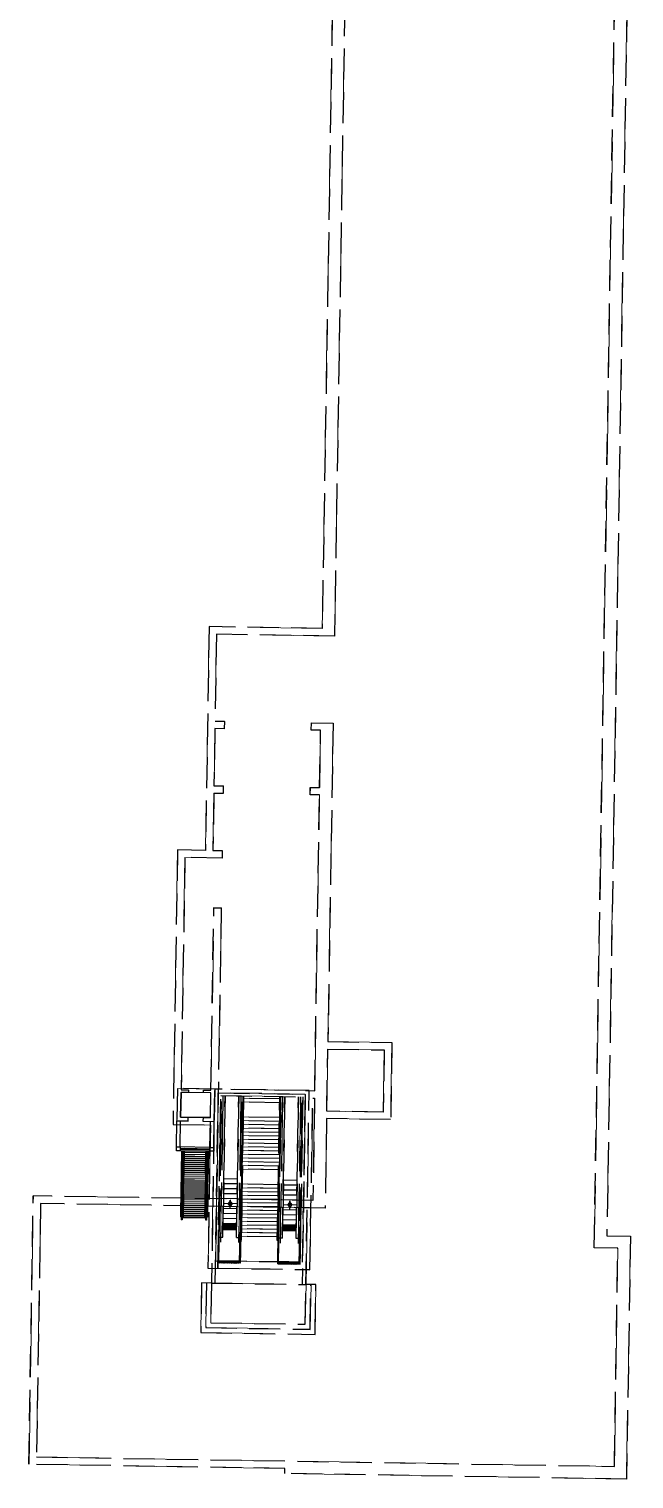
# Model space of a CAD drawing. Extents: x 0 to 531375, y 0 to 4335249.
# Drawn here: x 493343.5 to 493392.1, y 4325263.9 to 4325380.6 of the extents above; entities that cross this region are included whole.
import ezdxf

# ---------------------------------------------------------------- set-up
doc = ezdxf.new("R2010")
doc.units = 0
doc.linetypes.add('DASH', pattern=[0.35, 0.25, -0.1])
doc.layers.get('0').update_dxf_attribs({"lineweight": 15})
doc.layers.add('地铁', color=4, linetype='Continuous', lineweight=15)

# ---------------------------------------------------------------- blocks, each defined once
blk = doc.blocks.new('总图提取 2015 11 6')
at = {"layer": '地铁', "linetype": 'DASH', "lineweight": -3, "ltscale": 10}
h = blk.add_hatch(dxfattribs=at)
h.set_pattern_fill('ANSI31,_O', color=256, scale=100, angle=45)
h.set_pattern_definition([(359.064449, (104267.9899, 293051.19853), (-0.002592025, -0.158728838), [])])
h.paths.add_polyline_path([(102398.75, 292869.32), (102398.83, 292874.62), (102397.07, 292874.65), (102396.99, 292869.35)])
for p, q in [((102430.08, 292866.94), (102432.29, 293002.44)), ((102433.28, 293001.43), (102431.1, 292867.92)), ((102410.18, 292977.43), (102409.18, 292916.16)), ((102409.17, 292976.64), (102408.19, 292916.78)), ((102399.09, 292916.92), (102398.8, 292898.92)), ((102408.19, 292916.78), (102399.09, 292916.92)), ((102399.68, 292916.31), (102399.57, 292909.32)), ((102409.18, 292916.16), (102399.68, 292916.31)), ((102399.56, 292908.72), (102399.48, 292904.11)), ((102400.31, 292908.7), (102399.56, 292908.72)), ((102399.57, 292909.32), (102400.32, 292909.3)), ((102400.32, 292909.3), (102400.31, 292908.7)), ((102407.31, 292908.59), (102407.32, 292909.19)), ((102408.06, 292908.58), (102407.31, 292908.59)), ((102407.32, 292909.19), (102409.07, 292909.16)), ((102407.98, 292903.98), (102408.06, 292908.58)), ((102409.07, 292909.16), (102408.65, 292883.54)), ((102399.48, 292904.11), (102400.23, 292904.1)), ((102400.23, 292904.1), (102400.22, 292903.5)), ((102407.22, 292903.39), (102407.23, 292903.99)), ((102407.23, 292903.99), (102407.98, 292903.98)), ((102399.47, 292903.51), (102399.4, 292898.92)), ((102400.22, 292903.5), (102399.47, 292903.51)), ((102407.97, 292903.38), (102407.22, 292903.39)), ((102407.59, 292879.58), (102407.97, 292903.38)), ((102396.55, 292898.96), (102396.19, 292876.86)), ((102398.8, 292898.92), (102396.55, 292898.96)), ((102397.14, 292898.35), (102396.84, 292879.65)), ((102400.14, 292898.3), (102397.14, 292898.35)), ((102399.4, 292898.92), (102400.15, 292898.9)), ((102400.15, 292898.9), (102400.14, 292898.3)), ((102399.23, 292879.62), (102399.47, 292894.31)), ((102399.47, 292894.31), (102400.07, 292894.3)), ((102400.07, 292894.3), (102399.61, 292865.91)), ((102408.56, 292877.94), (102408.64, 292882.94)), ((102408.64, 292882.94), (102413.19, 292882.86)), ((102408.64, 292882.94), (102413.19, 292882.86)), ((102408.65, 292883.54), (102413.8, 292883.45)), ((102408.65, 292883.54), (102413.8, 292883.45)), ((102413.19, 292882.86), (102413.11, 292877.86)), ((102413.19, 292882.86), (102413.11, 292877.86)), ((102413.8, 292883.45), (102413.7, 292877.26)), ((102413.8, 292883.45), (102413.7, 292877.26)), ((102396.54, 292879.76), (102396.5, 292877.16)), ((102399.54, 292879.71), (102396.54, 292879.76)), ((102396.83, 292879.45), (102396.8, 292877.45)), ((102396.8, 292877.45), (102396.83, 292879.45)), ((102396.83, 292879.45), (102396.8, 292877.45)), ((102399.23, 292879.42), (102396.83, 292879.45)), ((102397.43, 292879.44), (102396.83, 292879.45)), ((102396.84, 292879.65), (102397.43, 292879.64)), ((102397.43, 292879.64), (102397.43, 292879.44)), ((102398.63, 292879.43), (102398.63, 292879.63)), ((102398.63, 292879.63), (102399.23, 292879.62)), ((102399.23, 292879.42), (102398.63, 292879.43)), ((102399.2, 292877.42), (102399.23, 292879.42)), ((102399.2, 292877.42), (102399.23, 292879.42)), ((102399.2, 292877.42), (102399.23, 292879.42)), ((102399.54, 292879.71), (102399.28, 292864.11)), ((102399.49, 292877.11), (102399.54, 292879.71)), ((102407.14, 292879.59), (102399.54, 292879.71)), ((102399.58, 292864.11), (102399.83, 292879.41)), ((102399.83, 292879.41), (102406.83, 292879.29)), ((102406.83, 292879.29), (102399.83, 292879.41)), ((102406.83, 292879.29), (102399.83, 292879.41)), ((102406.84, 292879.59), (102399.84, 292879.71)), ((102406.84, 292879.59), (102399.84, 292879.71)), ((102406.83, 292879.29), (102406.58, 292863.99)), ((102406.61, 292865.79), (102406.84, 292879.59)), ((102406.84, 292879.59), (102407.59, 292879.58)), ((102406.88, 292863.99), (102407.14, 292879.59)), ((102399.8, 292865.3), (102400.03, 292879.2)), ((102399.8, 292865.3), (102400.03, 292879.2)), ((102399.81, 292865.73), (102400.03, 292879.2)), ((102399.81, 292865.9), (102400.03, 292879.2)), ((102399.87, 292865.73), (102400.09, 292879.2)), ((102400.2, 292879.2), (102400.01, 292867.4)), ((102400.03, 292879.2), (102406.63, 292879.09)), ((102400.19, 292867.79), (102400.38, 292879.2)), ((102400.38, 292879.2), (102400.21, 292868.87)), ((102401.29, 292867.77), (102401.48, 292879.18)), ((102401.48, 292879.18), (102401.31, 292868.86)), ((102401.65, 292879.18), (102401.46, 292867.37)), ((102401.54, 292865.7), (102401.76, 292879.17)), ((102401.83, 292879.17), (102401.61, 292865.87)), ((102401.64, 292867.57), (102401.83, 292879.17)), ((102401.65, 292868.02), (102401.83, 292879.17)), ((102401.7, 292867.57), (102401.89, 292879.17)), ((102404.82, 292878.62), (102401.82, 292878.67)), ((102404.83, 292878.92), (102401.83, 292878.97)), ((102404.58, 292867.53), (102404.77, 292879.12)), ((102404.83, 292879.12), (102404.61, 292865.83)), ((102404.64, 292867.53), (102404.83, 292879.12)), ((102404.83, 292879.12), (102404.65, 292867.98)), ((102404.67, 292865.65), (102404.89, 292879.12)), ((102405, 292879.12), (102404.81, 292867.32)), ((102404.99, 292867.71), (102405.18, 292879.12)), ((102405.18, 292879.12), (102405.01, 292868.8)), ((102406.09, 292867.7), (102406.28, 292879.1)), ((102406.28, 292879.1), (102406.11, 292868.78)), ((102406.45, 292879.1), (102406.26, 292867.29)), ((102406.34, 292865.62), (102406.56, 292879.1)), ((102406.63, 292879.09), (102406.41, 292865.8)), ((102406.41, 292865.62), (102406.63, 292879.09)), ((102406.41, 292865.8), (102406.63, 292879.09)), ((102406.63, 292879.09), (102406.41, 292865.8)), ((102407.2, 292865.18), (102407.43, 292878.98)), ((102407.43, 292878.98), (102407.58, 292878.98)), ((102407.58, 292878.98), (102407.44, 292870.76)), ((102396.46, 292875.06), (102396.5, 292877.16)), ((102396.5, 292877.16), (102397.4, 292877.14)), ((102396.76, 292875.06), (102396.8, 292877.15)), ((102396.8, 292877.45), (102397.4, 292877.44)), ((102399.2, 292877.42), (102396.8, 292877.45)), ((102396.8, 292877.45), (102399.2, 292877.42)), ((102397.4, 292877.14), (102397.4, 292877.44)), ((102398.6, 292877.43), (102398.59, 292877.13)), ((102398.59, 292877.13), (102399.49, 292877.11)), ((102398.6, 292877.43), (102399.2, 292877.42)), ((102399.16, 292875.02), (102399.19, 292877.12)), ((102399.46, 292875.01), (102399.49, 292877.11)), ((102404.8, 292877.42), (102401.8, 292877.47)), ((102404.8, 292877.12), (102401.8, 292877.17)), ((102408.55, 292877.34), (102408.43, 292870.14)), ((102413.7, 292877.26), (102408.55, 292877.34)), ((102413.7, 292877.26), (102408.55, 292877.34)), ((102413.11, 292877.86), (102408.56, 292877.94)), ((102413.11, 292877.86), (102408.56, 292877.94)), ((102396.19, 292876.86), (102399.19, 292876.82)), ((102399.19, 292876.82), (102399, 292865.32)), ((102404.78, 292876.22), (102401.78, 292876.27)), ((102404.78, 292875.92), (102401.78, 292875.97)), ((102404.79, 292876.82), (102401.79, 292876.87)), ((102404.79, 292876.52), (102401.79, 292876.57)), ((102396.46, 292875.06, 0), (102396.76, 292875.06, 0)), ((102396.46, 292874.76, 0), (102396.46, 292875.06, 0)), ((102396.76, 292874.76, 0), (102396.46, 292874.76, 0)), ((102399.16, 292875.02), (102396.76, 292875.06)), ((102396.76, 292875.06, 0), (102396.76, 292874.76, 0)), ((102396.76, 292875.06, 0), (102396.76, 292875.06, 0)), ((102396.76, 292874.96, 0), (102399.16, 292874.92, 0)), ((102399.16, 292874.82), (102396.76, 292874.86)), ((102399.16, 292874.72), (102396.76, 292874.76)), ((102396.88, 292874.75, 0), (102396.79, 292869.45)), ((102396.94, 292874.75, 0), (102396.85, 292869.23)), ((102397.02, 292874.75, 0), (102396.93, 292869.23)), ((102397.08, 292874.75, 0), (102396.99, 292869.45)), ((102397.07, 292874.65, 0), (102396.99, 292869.45, 0)), ((102398.83, 292874.62, 0), (102397.07, 292874.65, 0)), ((102397.12, 292874.95), (102399.16, 292874.92)), ((102398.84, 292874.72, 0), (102398.75, 292869.42)), ((102398.75, 292869.42, 0), (102398.83, 292874.62, 0)), ((102398.9, 292874.72, 0), (102398.81, 292869.2)), ((102398.98, 292874.72, 0), (102398.89, 292869.2)), ((102399.04, 292874.72, 0), (102398.95, 292869.42)), ((102399.16, 292875.02, 0), (102399.46, 292875.01, 0)), ((102399.16, 292875.02, 0), (102399.16, 292875.02, 0)), ((102399.16, 292874.72, 0), (102399.16, 292875.02, 0)), ((102399.46, 292874.71, 0), (102399.16, 292874.72, 0)), ((102399.46, 292875.01, 0), (102399.46, 292874.71, 0)), ((102404.76, 292875.02), (102401.76, 292875.07)), ((102404.76, 292874.72), (102401.76, 292874.77)), ((102404.77, 292875.62), (102401.77, 292875.67)), ((102404.77, 292875.32), (102401.77, 292875.37)), ((102404.77, 292875.32), (102401.77, 292875.37)), ((102404.74, 292873.82), (102401.74, 292873.87)), ((102404.74, 292873.52), (102401.74, 292873.57)), ((102404.75, 292874.42), (102401.75, 292874.47)), ((102404.75, 292874.12), (102401.75, 292874.17)), ((102401.37, 292872.48), (102400.27, 292872.5)), ((102401.61, 292865.7), (102401.73, 292873.15)), ((102404.73, 292873.22), (102401.73, 292873.27)), ((102404.61, 292865.65), (102404.73, 292873.1)), ((102405.07, 292872.42), (102406.17, 292872.4)), ((102384.59, 292849.53), (102384.94, 292871.12)), ((102407.44, 292870.76), (102384.94, 292871.12)), ((102401.35, 292871.28), (102400.25, 292871.3)), ((102401.36, 292872.08), (102400.26, 292872.1)), ((102401.36, 292871.68), (102400.26, 292871.7)), ((102404.7, 292871.42), (102401.7, 292871.47)), ((102404.7, 292871.12), (102401.7, 292871.17)), ((102404.71, 292872.02), (102401.71, 292872.07)), ((102404.71, 292871.72), (102401.71, 292871.77)), ((102405.05, 292871.22), (102406.15, 292871.2)), ((102405.06, 292872.02), (102406.16, 292872)), ((102405.06, 292871.62), (102406.16, 292871.6)), ((102385.53, 292870.51), (102385.2, 292850.12)), ((102408.43, 292870.14), (102385.53, 292870.51)), ((102401.33, 292870.08), (102400.23, 292870.1)), ((102401.34, 292870.88), (102400.24, 292870.9)), ((102401.34, 292870.48), (102400.24, 292870.5)), ((102400.6, 292870.49), (102400.98, 292870.49)), ((102400.78, 292870.14), (102400.79, 292870.79)), ((102404.68, 292870.23), (102401.68, 292870.27)), ((102404.68, 292869.93), (102401.68, 292869.97)), ((102404.69, 292870.82), (102401.69, 292870.87)), ((102404.69, 292870.53), (102401.69, 292870.57)), ((102405.03, 292870.02), (102406.13, 292870)), ((102405.04, 292870.82), (102406.14, 292870.8)), ((102405.04, 292870.42), (102406.14, 292870.4)), ((102405.78, 292870.41), (102405.4, 292870.41)), ((102405.58, 292870.06), (102405.59, 292870.72)), ((102396.85, 292869.45), (102396.79, 292869.45)), ((102396.99, 292869.45), (102396.93, 292869.45)), ((102396.99, 292869.45, 0), (102398.75, 292869.42, 0)), ((102398.81, 292869.42), (102398.75, 292869.42)), ((102398.95, 292869.42), (102398.89, 292869.42)), ((102401.31, 292868.88), (102400.21, 292868.9)), ((102400.21, 292868.82), (102401.31, 292868.8)), ((102400.21, 292868.8), (102401.31, 292868.78)), ((102400.21, 292868.77), (102401.31, 292868.75)), ((102401.32, 292869.68), (102400.22, 292869.7)), ((102401.32, 292869.28), (102400.22, 292869.3)), ((102400.24, 292868.86), (102400.23, 292868.82)), ((102400.26, 292868.86), (102400.26, 292868.82)), ((102400.29, 292868.86), (102400.28, 292868.82)), ((102400.31, 292868.86), (102400.31, 292868.82)), ((102400.34, 292868.86), (102400.33, 292868.82)), ((102400.36, 292868.86), (102400.36, 292868.82)), ((102400.39, 292868.86), (102400.38, 292868.82)), ((102400.41, 292868.86), (102400.41, 292868.82)), ((102400.44, 292868.86), (102400.43, 292868.82)), ((102400.46, 292868.86), (102400.46, 292868.82)), ((102400.49, 292868.86), (102400.48, 292868.82)), ((102400.51, 292868.86), (102400.51, 292868.82)), ((102400.54, 292868.86), (102400.53, 292868.82)), ((102400.56, 292868.86), (102400.56, 292868.82)), ((102400.59, 292868.86), (102400.58, 292868.82)), ((102400.61, 292868.86), (102400.61, 292868.82)), ((102400.64, 292868.86), (102400.63, 292868.82)), ((102400.66, 292868.86), (102400.66, 292868.82)), ((102400.69, 292868.86), (102400.68, 292868.81)), ((102400.71, 292868.86), (102400.71, 292868.81)), ((102400.74, 292868.86), (102400.73, 292868.81)), ((102400.76, 292868.86), (102400.76, 292868.81)), ((102400.79, 292868.86), (102400.78, 292868.81)), ((102400.81, 292868.86), (102400.81, 292868.81)), ((102400.84, 292868.85), (102400.83, 292868.81)), ((102400.86, 292868.85), (102400.86, 292868.81)), ((102400.89, 292868.85), (102400.88, 292868.81)), ((102400.91, 292868.85), (102400.91, 292868.81)), ((102400.94, 292868.85), (102400.93, 292868.81)), ((102400.96, 292868.85), (102400.96, 292868.81)), ((102400.99, 292868.85), (102400.98, 292868.81)), ((102401.01, 292868.85), (102401.01, 292868.81)), ((102401.04, 292868.85), (102401.03, 292868.81)), ((102401.06, 292868.85), (102401.06, 292868.81)), ((102401.09, 292868.85), (102401.08, 292868.81)), ((102401.11, 292868.85), (102401.11, 292868.81)), ((102401.14, 292868.85), (102401.13, 292868.81)), ((102401.16, 292868.85), (102401.16, 292868.81)), ((102401.19, 292868.85), (102401.18, 292868.81)), ((102401.21, 292868.85), (102401.21, 292868.81)), ((102401.24, 292868.85), (102401.23, 292868.81)), ((102401.26, 292868.85), (102401.26, 292868.81)), ((102401.29, 292868.85), (102401.28, 292868.8)), ((102404.66, 292869.03), (102401.66, 292869.07)), ((102404.66, 292868.73), (102401.66, 292868.77)), ((102404.67, 292869.63), (102401.67, 292869.67)), ((102404.67, 292869.33), (102401.67, 292869.37)), ((102405.01, 292868.82), (102406.11, 292868.8)), ((102405.02, 292869.62), (102406.12, 292869.6)), ((102405.02, 292869.22), (102406.12, 292869.2)), ((102405.03, 292868.79), (102405.03, 292868.74)), ((102405.06, 292868.79), (102405.06, 292868.74)), ((102405.08, 292868.79), (102405.08, 292868.74)), ((102405.11, 292868.78), (102405.11, 292868.74)), ((102405.13, 292868.78), (102405.13, 292868.74)), ((102405.16, 292868.78), (102405.16, 292868.74)), ((102405.18, 292868.78), (102405.18, 292868.74)), ((102405.21, 292868.78), (102405.21, 292868.74)), ((102405.23, 292868.78), (102405.23, 292868.74)), ((102405.26, 292868.78), (102405.26, 292868.74)), ((102405.28, 292868.78), (102405.28, 292868.74)), ((102405.31, 292868.78), (102405.31, 292868.74)), ((102405.33, 292868.78), (102405.33, 292868.74)), ((102405.36, 292868.78), (102405.36, 292868.74)), ((102405.38, 292868.78), (102405.38, 292868.74)), ((102405.41, 292868.78), (102405.41, 292868.74)), ((102405.43, 292868.78), (102405.43, 292868.74)), ((102405.46, 292868.78), (102405.46, 292868.74)), ((102405.48, 292868.78), (102405.48, 292868.74)), ((102405.51, 292868.78), (102405.51, 292868.74)), ((102405.53, 292868.78), (102405.53, 292868.74)), ((102405.56, 292868.78), (102405.56, 292868.74)), ((102405.58, 292868.78), (102405.58, 292868.73)), ((102405.61, 292868.78), (102405.61, 292868.73)), ((102405.63, 292868.78), (102405.63, 292868.73)), ((102405.66, 292868.78), (102405.66, 292868.73)), ((102405.68, 292868.78), (102405.68, 292868.73)), ((102405.71, 292868.78), (102405.71, 292868.73)), ((102405.73, 292868.77), (102405.73, 292868.73)), ((102405.76, 292868.77), (102405.76, 292868.73)), ((102405.78, 292868.77), (102405.78, 292868.73)), ((102405.81, 292868.77), (102405.81, 292868.73)), ((102405.83, 292868.77), (102405.83, 292868.73)), ((102405.86, 292868.77), (102405.86, 292868.73)), ((102405.88, 292868.77), (102405.88, 292868.73)), ((102405.91, 292868.77), (102405.91, 292868.73)), ((102405.93, 292868.77), (102405.93, 292868.73)), ((102405.96, 292868.77), (102405.96, 292868.73)), ((102405.98, 292868.77), (102405.98, 292868.73)), ((102406.01, 292868.77), (102406.01, 292868.73)), ((102406.03, 292868.77), (102406.03, 292868.73)), ((102406.06, 292868.77), (102406.06, 292868.73)), ((102406.08, 292868.77), (102406.08, 292868.73)), ((102399.91, 292867.8), (102400.19, 292867.79)), ((102400.2, 292868.52), (102401.3, 292868.5)), ((102400.2, 292868.5), (102401.3, 292868.48)), ((102400.2, 292868.47), (102401.3, 292868.45)), ((102400.2, 292868.45), (102401.3, 292868.43)), ((102400.2, 292868.42), (102401.3, 292868.4)), ((102401.3, 292868.39), (102400.2, 292868.41)), ((102400.21, 292868.75), (102401.31, 292868.73)), ((102400.21, 292868.72), (102401.31, 292868.7)), ((102400.21, 292868.7), (102401.31, 292868.68)), ((102400.21, 292868.67), (102401.31, 292868.65)), ((102400.21, 292868.65), (102401.31, 292868.63)), ((102400.21, 292868.62), (102401.31, 292868.6)), ((102400.21, 292868.6), (102401.31, 292868.58)), ((102400.21, 292868.57), (102401.31, 292868.55)), ((102400.21, 292868.55), (102401.3, 292868.53)), ((102401.29, 292867.77), (102401.58, 292867.77)), ((102404.64, 292867.83), (102401.64, 292867.87)), ((102404.65, 292868.43), (102401.65, 292868.47)), ((102404.65, 292868.13), (102401.65, 292868.17)), ((102404.99, 292867.71), (102404.71, 292867.72)), ((102406.1, 292868.48), (102405, 292868.49)), ((102406.1, 292868.45), (102405, 292868.47)), ((102406.1, 292868.43), (102405, 292868.44)), ((102406.1, 292868.4), (102405, 292868.42)), ((102406.1, 292868.38), (102405, 292868.39)), ((102406.1, 292868.35), (102405, 292868.37)), ((102406.1, 292868.33), (102405, 292868.34)), ((102405, 292868.33), (102406.1, 292868.31)), ((102406.11, 292868.73), (102405.01, 292868.74)), ((102406.11, 292868.7), (102405.01, 292868.72)), ((102406.11, 292868.68), (102405.01, 292868.69)), ((102406.11, 292868.65), (102405.01, 292868.67)), ((102406.11, 292868.63), (102405.01, 292868.64)), ((102406.11, 292868.6), (102405.01, 292868.62)), ((102406.11, 292868.58), (102405.01, 292868.59)), ((102406.11, 292868.55), (102405.01, 292868.57)), ((102406.11, 292868.53), (102405.01, 292868.54)), ((102406.11, 292868.5), (102405.01, 292868.52)), ((102406.38, 292867.69), (102406.09, 292867.7)), ((102431.1, 292867.92), (102433, 292867.89)), ((102433, 292867.89), (102432.68, 292848.34)), ((102401.7, 292867.57), (102401.64, 292867.57)), ((102404.64, 292867.53), (102404.58, 292867.53)), ((102431.98, 292866.91), (102430.08, 292866.94)), ((102431.7, 292849.36), (102431.98, 292866.91)), ((102399, 292865.32), (102407.2, 292865.18)), ((102399.61, 292865.91), (102406.61, 292865.79)), ((102399.81, 292865.9), (102401.61, 292865.87)), ((102401.61, 292865.87), (102399.81, 292865.9)), ((102401.61, 292865.7), (102399.81, 292865.73)), ((102399.87, 292865.74), (102400.04, 292865.9)), ((102399.88, 292865.88), (102399.9, 292865.9)), ((102399.88, 292865.81), (102399.97, 292865.9)), ((102399.93, 292865.73), (102400.11, 292865.9)), ((102400, 292865.73), (102400.17, 292865.9)), ((102400.06, 292865.72), (102400.24, 292865.9)), ((102400.13, 292865.72), (102400.31, 292865.9)), ((102400.2, 292865.72), (102400.38, 292865.89)), ((102400.26, 292865.72), (102400.44, 292865.89)), ((102400.33, 292865.72), (102400.51, 292865.89)), ((102400.4, 292865.72), (102400.58, 292865.89)), ((102400.47, 292865.72), (102400.64, 292865.89)), ((102400.53, 292865.72), (102400.71, 292865.89)), ((102400.6, 292865.72), (102400.78, 292865.89)), ((102400.67, 292865.71), (102400.85, 292865.89)), ((102400.74, 292865.71), (102400.91, 292865.89)), ((102400.8, 292865.71), (102400.98, 292865.88)), ((102400.87, 292865.71), (102401.05, 292865.88)), ((102400.94, 292865.71), (102401.12, 292865.88)), ((102401.01, 292865.71), (102401.18, 292865.88)), ((102401.07, 292865.71), (102401.25, 292865.88)), ((102401.14, 292865.71), (102401.32, 292865.88)), ((102401.21, 292865.71), (102401.39, 292865.88)), ((102401.27, 292865.71), (102401.45, 292865.88)), ((102401.34, 292865.7), (102401.52, 292865.88)), ((102401.41, 292865.7), (102401.55, 292865.84)), ((102401.48, 292865.7), (102401.54, 292865.77)), ((102406.41, 292865.8), (102404.61, 292865.83)), ((102404.61, 292865.83), (102406.41, 292865.8)), ((102404.61, 292865.65), (102406.41, 292865.62)), ((102404.67, 292865.75), (102404.75, 292865.82)), ((102404.67, 292865.68), (102404.82, 292865.82)), ((102404.68, 292865.82), (102404.69, 292865.82)), ((102404.71, 292865.65), (102404.89, 292865.82)), ((102404.78, 292865.65), (102404.95, 292865.82)), ((102404.84, 292865.65), (102405.02, 292865.82)), ((102404.91, 292865.65), (102405.09, 292865.82)), ((102404.98, 292865.64), (102405.16, 292865.82)), ((102405.05, 292865.64), (102405.22, 292865.82)), ((102405.11, 292865.64), (102405.29, 292865.81)), ((102405.18, 292865.64), (102405.36, 292865.81)), ((102405.25, 292865.64), (102405.43, 292865.81)), ((102405.32, 292865.64), (102405.49, 292865.81)), ((102405.38, 292865.64), (102405.56, 292865.81)), ((102405.45, 292865.64), (102405.63, 292865.81)), ((102405.52, 292865.64), (102405.7, 292865.81)), ((102405.58, 292865.63), (102405.76, 292865.81)), ((102405.65, 292865.63), (102405.83, 292865.81)), ((102405.72, 292865.63), (102405.9, 292865.8)), ((102405.79, 292865.63), (102405.96, 292865.8)), ((102405.85, 292865.63), (102406.03, 292865.8)), ((102405.92, 292865.63), (102406.1, 292865.8)), ((102405.99, 292865.63), (102406.17, 292865.8)), ((102406.06, 292865.63), (102406.23, 292865.8)), ((102406.12, 292865.63), (102406.3, 292865.8)), ((102406.19, 292865.62), (102406.35, 292865.77)), ((102406.26, 292865.62), (102406.34, 292865.71)), ((102406.33, 292865.62), (102406.34, 292865.64)), ((102398.48, 292864.13), (102398.42, 292860.13)), ((102398.48, 292864.13), (102398.42, 292860.13)), ((102399.28, 292864.11), (102398.48, 292864.13)), ((102399.28, 292864.11), (102398.48, 292864.13)), ((102398.88, 292864.12), (102398.82, 292860.52)), ((102398.88, 292864.12), (102398.82, 292860.52)), ((102399.28, 292864.11), (102399.23, 292860.91)), ((102399.28, 292864.11), (102399.23, 292860.91)), ((102399.28, 292864.11), (102406.58, 292863.99)), ((102406.58, 292863.99), (102406.88, 292863.99)), ((102406.83, 292860.79), (102406.88, 292863.99)), ((102406.83, 292860.79), (102406.88, 292863.99)), ((102406.88, 292863.99), (102406.88, 292863.99)), ((102406.88, 292863.99), (102406.88, 292863.99)), ((102407.68, 292863.98), (102406.88, 292863.99)), ((102407.68, 292863.98), (102406.88, 292863.99)), ((102407.22, 292860.38), (102407.28, 292863.98)), ((102407.22, 292860.38), (102407.28, 292863.98)), ((102407.62, 292859.98), (102407.68, 292863.98)), ((102407.62, 292859.98), (102407.68, 292863.98)), ((102399.23, 292860.91), (102406.83, 292860.79)), ((102399.23, 292860.91), (102406.83, 292860.79)), ((102398.42, 292860.13), (102407.62, 292859.98)), ((102398.42, 292860.13), (102407.62, 292859.98)), ((102398.82, 292860.52), (102407.22, 292860.38)), ((102398.82, 292860.52), (102407.22, 292860.38)), ((102385.2, 292850.12), (102431.7, 292849.36)), ((102405.19, 292849.19), (102384.59, 292849.53)), ((102405.18, 292848.79), (102405.19, 292849.19)), ((102432.68, 292848.34), (102405.18, 292848.79))]:
    blk.add_line(p, q, dxfattribs=at)
at = {"layer": '地铁', "linetype": 'DASH', "lineweight": -3, "ltscale": 10, "extrusion": (0, 0, -1)}
for centre, major_axis, start_param, end_param in [((102400.79, 292870.49), (0.107, 0.1), 1.554468, 7.837653), ((102405.59, 292870.41), (0.107, 0.1), 1.554468, 7.837653), ((102396.89, 292869.23), (-0.0283, 0.0283), 2.372523, 5.514116), ((102398.85, 292869.2), (-0.0283, 0.0283), 2.372523, 5.514116)]:
    blk.add_ellipse(centre, major_axis=major_axis, ratio=1, start_param=start_param, end_param=end_param, dxfattribs=at)
blk = doc.blocks.new('A$C1FB5052D')
blk.add_blockref('总图提取 2015 11 6', (-107044.53, -294821.73))
blk = doc.blocks.new('天津2000地铁')
at = {"layer": '地铁', "linetype": 'DASH', "ltscale": 20}
h = blk.add_hatch(dxfattribs=at)
h.set_pattern_fill('ANSI31,_O', color=256, scale=100, angle=45)
h.set_pattern_definition([(359.064449, (-2776.53553, -1770.52853), (-0.002592025, -0.158728838), [])])
h.paths.add_polyline_path([(-4645.78, -1952.41), (-4645.69, -1947.11), (-4647.45, -1947.08), (-4647.54, -1952.38)])
for p, q in [((-4614.44, -1954.79), (-4612.23, -1819.28)), ((-4611.25, -1820.3), (-4613.43, -1953.81)), ((-4634.34, -1844.3), (-4635.34, -1905.57)), ((-4635.36, -1845.08), (-4636.33, -1904.95)), ((-4645.43, -1904.8), (-4645.73, -1922.8)), ((-4636.33, -1904.95), (-4645.43, -1904.8)), ((-4644.84, -1905.41), (-4644.96, -1912.41)), ((-4635.34, -1905.57), (-4644.84, -1905.41)), ((-4644.97, -1913.01), (-4645.04, -1917.61)), ((-4644.22, -1913.02), (-4644.97, -1913.01)), ((-4644.96, -1912.41), (-4644.21, -1912.42)), ((-4644.21, -1912.42), (-4644.22, -1913.02)), ((-4637.22, -1913.14), (-4637.21, -1912.54)), ((-4636.47, -1913.15), (-4637.22, -1913.14)), ((-4637.21, -1912.54), (-4635.46, -1912.57)), ((-4636.54, -1917.75), (-4636.47, -1913.15)), ((-4635.46, -1912.57), (-4635.88, -1938.19)), ((-4645.04, -1917.61), (-4644.29, -1917.62)), ((-4644.29, -1917.62), (-4644.3, -1918.22)), ((-4637.3, -1918.34), (-4637.29, -1917.74)), ((-4637.29, -1917.74), (-4636.54, -1917.75)), ((-4645.05, -1918.21), (-4645.13, -1922.81)), ((-4644.3, -1918.22), (-4645.05, -1918.21)), ((-4636.55, -1918.35), (-4637.3, -1918.34)), ((-4636.94, -1942.15), (-4636.55, -1918.35)), ((-4647.98, -1922.77), (-4648.34, -1944.86)), ((-4645.73, -1922.8), (-4647.98, -1922.77)), ((-4647.39, -1923.38), (-4647.69, -1942.07)), ((-4644.39, -1923.42), (-4647.39, -1923.38)), ((-4645.13, -1922.81), (-4644.38, -1922.82)), ((-4644.38, -1922.82), (-4644.39, -1923.42)), ((-4645.29, -1942.11), (-4645.05, -1927.41)), ((-4645.05, -1927.41), (-4644.45, -1927.42)), ((-4644.45, -1927.42), (-4644.91, -1955.82)), ((-4635.97, -1943.79), (-4635.89, -1938.79)), ((-4635.89, -1938.79), (-4631.34, -1938.86)), ((-4635.89, -1938.79), (-4631.34, -1938.86)), ((-4635.88, -1938.19), (-4630.73, -1938.27)), ((-4635.88, -1938.19), (-4630.73, -1938.27)), ((-4631.34, -1938.86), (-4631.42, -1943.86)), ((-4631.34, -1938.86), (-4631.42, -1943.86)), ((-4630.73, -1938.27), (-4630.83, -1944.47)), ((-4630.73, -1938.27), (-4630.83, -1944.47)), ((-4647.99, -1941.97), (-4648.03, -1944.57)), ((-4644.99, -1942.02), (-4647.99, -1941.97)), ((-4647.69, -1942.27), (-4647.73, -1944.27)), ((-4647.73, -1944.27), (-4647.69, -1942.27)), ((-4647.69, -1942.27), (-4647.73, -1944.27)), ((-4647.69, -1942.07), (-4647.09, -1942.08)), ((-4645.29, -1942.31), (-4647.69, -1942.27)), ((-4647.09, -1942.28), (-4647.69, -1942.27)), ((-4647.09, -1942.08), (-4647.09, -1942.28)), ((-4645.89, -1942.3), (-4645.89, -1942.1)), ((-4645.89, -1942.1), (-4645.29, -1942.11)), ((-4645.29, -1942.31), (-4645.89, -1942.3)), ((-4645.33, -1944.31), (-4645.29, -1942.31)), ((-4645.33, -1944.31), (-4645.29, -1942.31)), ((-4645.33, -1944.31), (-4645.29, -1942.31)), ((-4644.99, -1942.02), (-4645.24, -1957.61)), ((-4645.03, -1944.62), (-4644.99, -1942.02)), ((-4637.39, -1942.14), (-4644.99, -1942.02)), ((-4644.94, -1957.62), (-4644.69, -1942.32)), ((-4637.69, -1942.14), (-4644.69, -1942.02)), ((-4637.69, -1942.14), (-4644.69, -1942.02)), ((-4644.69, -1942.32), (-4637.69, -1942.44)), ((-4637.69, -1942.44), (-4644.69, -1942.32)), ((-4637.69, -1942.44), (-4644.69, -1942.32)), ((-4637.92, -1955.93), (-4637.69, -1942.14)), ((-4637.69, -1942.14), (-4636.94, -1942.15)), ((-4637.64, -1957.74), (-4637.39, -1942.14)), ((-4644.72, -1956), (-4644.5, -1942.52)), ((-4644.72, -1956.42), (-4644.5, -1942.52)), ((-4644.72, -1956.42), (-4644.5, -1942.52)), ((-4644.71, -1955.82), (-4644.5, -1942.52)), ((-4644.65, -1956), (-4644.43, -1942.53)), ((-4644.32, -1942.53), (-4644.51, -1954.33)), ((-4644.5, -1942.52), (-4637.9, -1942.63)), ((-4644.33, -1953.93), (-4644.15, -1942.53)), ((-4644.15, -1942.53), (-4644.32, -1952.85)), ((-4643.23, -1953.95), (-4643.05, -1942.55)), ((-4643.05, -1942.55), (-4643.22, -1952.87)), ((-4642.87, -1942.55), (-4643.06, -1954.35)), ((-4642.98, -1956.03), (-4642.76, -1942.55)), ((-4642.7, -1942.55), (-4642.91, -1955.85)), ((-4642.89, -1954.15), (-4642.7, -1942.55)), ((-4642.88, -1953.7), (-4642.7, -1942.55)), ((-4642.83, -1954.15), (-4642.64, -1942.56)), ((-4639.7, -1942.8), (-4642.7, -1942.75)), ((-4639.71, -1943.1), (-4642.7, -1943.05)), ((-4639.95, -1954.2), (-4639.76, -1942.6)), ((-4639.7, -1942.6), (-4639.91, -1955.9)), ((-4639.89, -1954.2), (-4639.7, -1942.6)), ((-4639.7, -1942.6), (-4639.88, -1953.75)), ((-4639.85, -1956.08), (-4639.63, -1942.6)), ((-4639.52, -1942.61), (-4639.71, -1954.41)), ((-4639.53, -1954.01), (-4639.35, -1942.61)), ((-4639.35, -1942.61), (-4639.52, -1952.93)), ((-4638.43, -1954.03), (-4638.25, -1942.63)), ((-4638.25, -1942.63), (-4638.42, -1952.95)), ((-4638.07, -1942.63), (-4638.27, -1954.43)), ((-4638.18, -1956.1), (-4637.96, -1942.63)), ((-4638.12, -1956.11), (-4637.9, -1942.63)), ((-4637.9, -1942.63), (-4638.11, -1955.93)), ((-4638.11, -1955.93), (-4637.9, -1942.63)), ((-4637.9, -1942.63), (-4638.11, -1955.93)), ((-4637.69, -1942.44), (-4637.94, -1957.73)), ((-4637.33, -1956.54), (-4637.1, -1942.75)), ((-4637.1, -1942.75), (-4636.95, -1942.75)), ((-4636.95, -1942.75), (-4637.08, -1950.97)), ((-4648.06, -1946.67), (-4648.03, -1944.57)), ((-4648.03, -1944.57), (-4647.13, -1944.58)), ((-4647.76, -1946.67), (-4647.73, -1944.57)), ((-4647.73, -1944.27), (-4647.13, -1944.28)), ((-4645.33, -1944.31), (-4647.73, -1944.27)), ((-4647.73, -1944.27), (-4645.33, -1944.31)), ((-4647.13, -1944.58), (-4647.13, -1944.28)), ((-4645.93, -1944.3), (-4645.33, -1944.31)), ((-4645.93, -1944.3), (-4645.93, -1944.6)), ((-4645.93, -1944.6), (-4645.03, -1944.62)), ((-4645.36, -1946.71), (-4645.33, -1944.61)), ((-4645.06, -1946.72), (-4645.03, -1944.62)), ((-4639.73, -1944.6), (-4642.73, -1944.55)), ((-4639.72, -1944.3), (-4642.72, -1944.25)), ((-4635.98, -1944.39), (-4636.09, -1951.59)), ((-4630.83, -1944.47), (-4635.98, -1944.39)), ((-4630.83, -1944.47), (-4635.98, -1944.39)), ((-4631.42, -1943.86), (-4635.97, -1943.79)), ((-4631.42, -1943.86), (-4635.97, -1943.79)), ((-4648.34, -1944.86), (-4645.34, -1944.91)), ((-4645.34, -1944.91), (-4645.52, -1956.41)), ((-4639.75, -1945.8), (-4642.75, -1945.75)), ((-4639.74, -1945.2), (-4642.74, -1945.15)), ((-4639.74, -1945.5), (-4642.74, -1945.45)), ((-4639.73, -1944.9), (-4642.73, -1944.85)), ((-4648.07, -1946.97, 0), (-4648.06, -1946.67, 0)), ((-4647.77, -1946.97, 0), (-4648.07, -1946.97, 0)), ((-4648.06, -1946.67, 0), (-4647.76, -1946.67, 0)), ((-4647.76, -1946.67, 0), (-4647.77, -1946.97, 0)), ((-4647.77, -1946.77, 0), (-4645.37, -1946.81, 0)), ((-4645.37, -1946.91), (-4647.77, -1946.87)), ((-4645.37, -1947.01), (-4647.77, -1946.97)), ((-4645.36, -1946.71), (-4647.76, -1946.67)), ((-4647.76, -1946.67, 0), (-4647.76, -1946.67, 0)), ((-4647.65, -1946.97, 0), (-4647.74, -1952.27)), ((-4647.59, -1946.97, 0), (-4647.68, -1952.49)), ((-4647.51, -1946.98, 0), (-4647.6, -1952.49)), ((-4647.45, -1946.98, 0), (-4647.54, -1952.28)), ((-4647.41, -1946.78), (-4645.37, -1946.81)), ((-4645.69, -1947.01, 0), (-4645.78, -1952.31)), ((-4645.63, -1947.01, 0), (-4645.72, -1952.52)), ((-4645.55, -1947.01, 0), (-4645.64, -1952.53)), ((-4645.49, -1947.01, 0), (-4645.58, -1952.31)), ((-4645.37, -1947.01, 0), (-4645.36, -1946.71, 0)), ((-4645.07, -1947.02, 0), (-4645.37, -1947.01, 0)), ((-4645.36, -1946.71, 0), (-4645.06, -1946.72, 0)), ((-4645.36, -1946.71, 0), (-4645.36, -1946.71, 0)), ((-4645.06, -1946.72, 0), (-4645.07, -1947.02, 0)), ((-4639.77, -1947), (-4642.77, -1946.95)), ((-4639.76, -1946.4), (-4642.76, -1946.35)), ((-4639.76, -1946.4), (-4642.76, -1946.35)), ((-4639.76, -1946.7), (-4642.76, -1946.65)), ((-4639.75, -1946.1), (-4642.75, -1946.05)), ((-4647.45, -1947.08, 0), (-4647.54, -1952.28, 0)), ((-4645.69, -1947.11, 0), (-4647.45, -1947.08, 0)), ((-4645.78, -1952.31, 0), (-4645.69, -1947.11, 0)), ((-4639.79, -1948.2), (-4642.79, -1948.15)), ((-4639.78, -1947.6), (-4642.78, -1947.55)), ((-4639.78, -1947.9), (-4642.78, -1947.85)), ((-4639.77, -1947.3), (-4642.77, -1947.25)), ((-4643.16, -1949.25), (-4644.26, -1949.23)), ((-4642.92, -1956.03), (-4642.79, -1948.57)), ((-4639.79, -1948.5), (-4642.79, -1948.45)), ((-4639.92, -1956.08), (-4639.8, -1948.62)), ((-4639.46, -1949.31), (-4638.36, -1949.33)), ((-4643.18, -1950.45), (-4644.28, -1950.43)), ((-4643.17, -1950.05), (-4644.27, -1950.03)), ((-4643.16, -1949.65), (-4644.26, -1949.63)), ((-4639.83, -1950.6), (-4642.83, -1950.55)), ((-4639.82, -1950), (-4642.82, -1949.95)), ((-4639.82, -1950.3), (-4642.82, -1950.25)), ((-4639.81, -1949.7), (-4642.81, -1949.65)), ((-4639.48, -1950.51), (-4638.38, -1950.53)), ((-4639.47, -1950.11), (-4638.37, -1950.13)), ((-4639.46, -1949.71), (-4638.36, -1949.73)), ((-4659.93, -1972.2), (-4659.58, -1950.6)), ((-4637.08, -1950.97), (-4659.58, -1950.6)), ((-4658.99, -1951.21), (-4659.32, -1971.61)), ((-4636.09, -1951.59), (-4658.99, -1951.21)), ((-4643.2, -1951.65), (-4644.3, -1951.63)), ((-4643.19, -1951.25), (-4644.29, -1951.23)), ((-4643.18, -1950.85), (-4644.28, -1950.83)), ((-4643.93, -1951.24), (-4643.55, -1951.24)), ((-4643.74, -1951.58), (-4643.73, -1950.93)), ((-4639.84, -1951.2), (-4642.84, -1951.15)), ((-4639.84, -1951.5), (-4642.84, -1951.45)), ((-4639.83, -1950.9), (-4642.83, -1950.85)), ((-4639.5, -1951.71), (-4638.4, -1951.73)), ((-4639.49, -1951.31), (-4638.39, -1951.33)), ((-4639.48, -1950.91), (-4638.38, -1950.93)), ((-4638.75, -1951.32), (-4639.13, -1951.31)), ((-4638.94, -1951.66), (-4638.93, -1951.01)), ((-4647.68, -1952.27), (-4647.74, -1952.27)), ((-4647.54, -1952.28), (-4647.6, -1952.28)), ((-4647.54, -1952.28, 0), (-4645.78, -1952.31, 0)), ((-4645.72, -1952.31), (-4645.78, -1952.31)), ((-4645.58, -1952.31), (-4645.64, -1952.31)), ((-4643.21, -1952.45), (-4644.31, -1952.43)), ((-4643.21, -1952.85), (-4644.31, -1952.83)), ((-4643.2, -1952.05), (-4644.3, -1952.03)), ((-4644.29, -1952.86), (-4644.29, -1952.9)), ((-4644.27, -1952.86), (-4644.27, -1952.91)), ((-4644.24, -1952.86), (-4644.24, -1952.91)), ((-4644.22, -1952.86), (-4644.22, -1952.91)), ((-4644.19, -1952.86), (-4644.19, -1952.91)), ((-4644.17, -1952.86), (-4644.17, -1952.91)), ((-4644.14, -1952.87), (-4644.14, -1952.91)), ((-4644.12, -1952.87), (-4644.12, -1952.91)), ((-4644.09, -1952.87), (-4644.09, -1952.91)), ((-4644.07, -1952.87), (-4644.07, -1952.91)), ((-4644.04, -1952.87), (-4644.04, -1952.91)), ((-4644.02, -1952.87), (-4644.02, -1952.91)), ((-4643.99, -1952.87), (-4643.99, -1952.91)), ((-4643.97, -1952.87), (-4643.97, -1952.91)), ((-4643.94, -1952.87), (-4643.94, -1952.91)), ((-4643.92, -1952.87), (-4643.92, -1952.91)), ((-4643.89, -1952.87), (-4643.89, -1952.91)), ((-4643.87, -1952.87), (-4643.87, -1952.91)), ((-4643.84, -1952.87), (-4643.84, -1952.91)), ((-4643.82, -1952.87), (-4643.82, -1952.91)), ((-4643.79, -1952.87), (-4643.79, -1952.91)), ((-4643.77, -1952.87), (-4643.77, -1952.91)), ((-4643.74, -1952.87), (-4643.74, -1952.91)), ((-4643.72, -1952.87), (-4643.72, -1952.91)), ((-4643.69, -1952.87), (-4643.69, -1952.91)), ((-4643.67, -1952.87), (-4643.67, -1952.92)), ((-4643.64, -1952.87), (-4643.64, -1952.92)), ((-4643.62, -1952.87), (-4643.62, -1952.92)), ((-4643.59, -1952.87), (-4643.59, -1952.92)), ((-4643.57, -1952.87), (-4643.57, -1952.92)), ((-4643.54, -1952.87), (-4643.54, -1952.92)), ((-4643.52, -1952.88), (-4643.52, -1952.92)), ((-4643.49, -1952.88), (-4643.49, -1952.92)), ((-4643.47, -1952.88), (-4643.47, -1952.92)), ((-4643.44, -1952.88), (-4643.44, -1952.92)), ((-4643.42, -1952.88), (-4643.42, -1952.92)), ((-4643.39, -1952.88), (-4643.39, -1952.92)), ((-4643.37, -1952.88), (-4643.37, -1952.92)), ((-4643.34, -1952.88), (-4643.34, -1952.92)), ((-4643.32, -1952.88), (-4643.32, -1952.92)), ((-4643.29, -1952.88), (-4643.29, -1952.92)), ((-4643.27, -1952.88), (-4643.27, -1952.92)), ((-4643.24, -1952.88), (-4643.24, -1952.92)), ((-4639.86, -1952.4), (-4642.86, -1952.35)), ((-4639.86, -1952.7), (-4642.86, -1952.65)), ((-4639.85, -1951.8), (-4642.85, -1951.75)), ((-4639.85, -1952.1), (-4642.85, -1952.05)), ((-4639.51, -1952.51), (-4638.41, -1952.53)), ((-4639.5, -1952.11), (-4638.4, -1952.13)), ((-4644.62, -1953.93), (-4644.33, -1953.93)), ((-4644.32, -1952.9), (-4643.22, -1952.92)), ((-4644.32, -1952.93), (-4643.22, -1952.95)), ((-4644.32, -1952.95), (-4643.22, -1952.97)), ((-4644.32, -1952.98), (-4643.22, -1953)), ((-4644.32, -1953), (-4643.22, -1953.02)), ((-4644.32, -1953.03), (-4643.22, -1953.05)), ((-4644.32, -1953.05), (-4643.22, -1953.07)), ((-4644.32, -1953.08), (-4643.22, -1953.1)), ((-4644.32, -1953.1), (-4643.22, -1953.12)), ((-4644.32, -1953.13), (-4643.22, -1953.15)), ((-4644.32, -1953.15), (-4643.22, -1953.17)), ((-4644.32, -1953.18), (-4643.22, -1953.2)), ((-4644.32, -1953.2), (-4643.22, -1953.22)), ((-4644.32, -1953.23), (-4643.22, -1953.25)), ((-4644.32, -1953.25), (-4643.22, -1953.27)), ((-4644.32, -1953.28), (-4643.22, -1953.3)), ((-4644.32, -1953.3), (-4643.22, -1953.32)), ((-4643.22, -1953.34), (-4644.32, -1953.32)), ((-4643.23, -1953.95), (-4642.95, -1953.96)), ((-4639.88, -1953.6), (-4642.88, -1953.55)), ((-4639.88, -1953.9), (-4642.88, -1953.85)), ((-4639.87, -1953), (-4642.87, -1952.95)), ((-4639.87, -1953.3), (-4642.87, -1953.25)), ((-4639.53, -1954.01), (-4639.82, -1954.01)), ((-4639.52, -1952.91), (-4638.42, -1952.93)), ((-4638.42, -1953), (-4639.52, -1952.98)), ((-4638.42, -1953.03), (-4639.52, -1953.01)), ((-4638.42, -1953.05), (-4639.52, -1953.03)), ((-4638.42, -1953.08), (-4639.52, -1953.06)), ((-4638.42, -1953.1), (-4639.52, -1953.08)), ((-4638.42, -1953.13), (-4639.52, -1953.11)), ((-4638.42, -1953.15), (-4639.52, -1953.13)), ((-4638.42, -1953.18), (-4639.52, -1953.16)), ((-4638.42, -1953.2), (-4639.52, -1953.18)), ((-4638.42, -1953.23), (-4639.52, -1953.21)), ((-4638.42, -1953.25), (-4639.52, -1953.23)), ((-4638.42, -1953.28), (-4639.52, -1953.26)), ((-4638.42, -1953.3), (-4639.52, -1953.28)), ((-4638.42, -1953.33), (-4639.52, -1953.31)), ((-4638.42, -1953.35), (-4639.52, -1953.33)), ((-4638.42, -1953.38), (-4639.52, -1953.36)), ((-4638.42, -1953.4), (-4639.52, -1953.38)), ((-4639.52, -1953.4), (-4638.42, -1953.42)), ((-4639.49, -1952.94), (-4639.49, -1952.98)), ((-4639.47, -1952.94), (-4639.47, -1952.98)), ((-4639.44, -1952.94), (-4639.44, -1952.98)), ((-4639.42, -1952.94), (-4639.42, -1952.98)), ((-4639.39, -1952.94), (-4639.39, -1952.98)), ((-4639.37, -1952.94), (-4639.37, -1952.99)), ((-4639.34, -1952.94), (-4639.34, -1952.99)), ((-4639.32, -1952.94), (-4639.32, -1952.99)), ((-4639.29, -1952.94), (-4639.29, -1952.99)), ((-4639.27, -1952.94), (-4639.27, -1952.99)), ((-4639.24, -1952.95), (-4639.24, -1952.99)), ((-4639.22, -1952.95), (-4639.22, -1952.99)), ((-4639.19, -1952.95), (-4639.19, -1952.99)), ((-4639.17, -1952.95), (-4639.17, -1952.99)), ((-4639.14, -1952.95), (-4639.14, -1952.99)), ((-4639.12, -1952.95), (-4639.12, -1952.99)), ((-4639.09, -1952.95), (-4639.09, -1952.99)), ((-4639.07, -1952.95), (-4639.07, -1952.99)), ((-4639.04, -1952.95), (-4639.04, -1952.99)), ((-4639.02, -1952.95), (-4639.02, -1952.99)), ((-4638.99, -1952.95), (-4638.99, -1952.99)), ((-4638.97, -1952.95), (-4638.97, -1952.99)), ((-4638.94, -1952.95), (-4638.94, -1952.99)), ((-4638.92, -1952.95), (-4638.92, -1952.99)), ((-4638.89, -1952.95), (-4638.89, -1952.99)), ((-4638.87, -1952.95), (-4638.87, -1952.99)), ((-4638.84, -1952.95), (-4638.84, -1952.99)), ((-4638.82, -1952.95), (-4638.82, -1952.99)), ((-4638.79, -1952.95), (-4638.79, -1952.99)), ((-4638.77, -1952.95), (-4638.77, -1953)), ((-4638.74, -1952.95), (-4638.74, -1953)), ((-4638.72, -1952.95), (-4638.72, -1953)), ((-4638.69, -1952.95), (-4638.69, -1953)), ((-4638.67, -1952.95), (-4638.67, -1953)), ((-4638.64, -1952.95), (-4638.64, -1953)), ((-4638.62, -1952.96), (-4638.62, -1953)), ((-4638.59, -1952.96), (-4638.59, -1953)), ((-4638.57, -1952.96), (-4638.57, -1953)), ((-4638.54, -1952.96), (-4638.54, -1953)), ((-4638.52, -1952.96), (-4638.52, -1953)), ((-4638.49, -1952.96), (-4638.49, -1953)), ((-4638.47, -1952.96), (-4638.47, -1953)), ((-4638.44, -1952.96), (-4638.44, -1953)), ((-4638.15, -1954.04), (-4638.43, -1954.03)), ((-4613.43, -1953.81), (-4611.53, -1953.84)), ((-4611.53, -1953.84), (-4611.85, -1973.39)), ((-4642.83, -1954.15), (-4642.89, -1954.15)), ((-4639.89, -1954.2), (-4639.95, -1954.2)), ((-4612.54, -1954.82), (-4614.44, -1954.79)), ((-4612.83, -1972.37), (-4612.54, -1954.82)), ((-4644.91, -1955.82), (-4637.92, -1955.93)), ((-4642.92, -1956.03), (-4644.72, -1956)), ((-4644.71, -1955.82), (-4642.91, -1955.85)), ((-4642.91, -1955.85), (-4644.71, -1955.82)), ((-4644.65, -1955.85), (-4644.62, -1955.82)), ((-4644.65, -1955.92), (-4644.55, -1955.83)), ((-4644.65, -1955.99), (-4644.49, -1955.83)), ((-4644.6, -1956), (-4644.42, -1955.83)), ((-4644.53, -1956), (-4644.35, -1955.83)), ((-4644.46, -1956), (-4644.29, -1955.83)), ((-4644.4, -1956), (-4644.22, -1955.83)), ((-4644.33, -1956), (-4644.15, -1955.83)), ((-4644.26, -1956.01), (-4644.08, -1955.83)), ((-4644.19, -1956.01), (-4644.02, -1955.83)), ((-4644.13, -1956.01), (-4643.95, -1955.84)), ((-4644.06, -1956.01), (-4643.88, -1955.84)), ((-4643.99, -1956.01), (-4643.81, -1955.84)), ((-4643.92, -1956.01), (-4643.75, -1955.84)), ((-4643.86, -1956.01), (-4643.68, -1955.84)), ((-4643.79, -1956.01), (-4643.61, -1955.84)), ((-4643.72, -1956.01), (-4643.54, -1955.84)), ((-4643.65, -1956.02), (-4643.48, -1955.84)), ((-4643.59, -1956.02), (-4643.41, -1955.84)), ((-4643.52, -1956.02), (-4643.34, -1955.85)), ((-4643.45, -1956.02), (-4643.27, -1955.85)), ((-4643.39, -1956.02), (-4643.21, -1955.85)), ((-4643.32, -1956.02), (-4643.14, -1955.85)), ((-4643.25, -1956.02), (-4643.07, -1955.85)), ((-4643.18, -1956.02), (-4643.01, -1955.85)), ((-4643.12, -1956.02), (-4642.98, -1955.89)), ((-4643.05, -1956.03), (-4642.98, -1955.96)), ((-4639.92, -1956.08), (-4638.12, -1956.11)), ((-4638.11, -1955.93), (-4639.91, -1955.9)), ((-4639.91, -1955.9), (-4638.11, -1955.93)), ((-4639.85, -1955.91), (-4639.84, -1955.9)), ((-4639.85, -1955.98), (-4639.77, -1955.9)), ((-4639.85, -1956.05), (-4639.71, -1955.9)), ((-4639.82, -1956.08), (-4639.64, -1955.91)), ((-4639.75, -1956.08), (-4639.57, -1955.91)), ((-4639.68, -1956.08), (-4639.5, -1955.91)), ((-4639.61, -1956.08), (-4639.44, -1955.91)), ((-4639.55, -1956.08), (-4639.37, -1955.91)), ((-4639.48, -1956.08), (-4639.3, -1955.91)), ((-4639.41, -1956.08), (-4639.23, -1955.91)), ((-4639.34, -1956.09), (-4639.17, -1955.91)), ((-4639.28, -1956.09), (-4639.1, -1955.91)), ((-4639.21, -1956.09), (-4639.03, -1955.92)), ((-4639.14, -1956.09), (-4638.96, -1955.92)), ((-4639.08, -1956.09), (-4638.9, -1955.92)), ((-4639.01, -1956.09), (-4638.83, -1955.92)), ((-4638.94, -1956.09), (-4638.76, -1955.92)), ((-4638.87, -1956.09), (-4638.7, -1955.92)), ((-4638.81, -1956.09), (-4638.63, -1955.92)), ((-4638.74, -1956.1), (-4638.56, -1955.92)), ((-4638.67, -1956.1), (-4638.49, -1955.92)), ((-4638.6, -1956.1), (-4638.43, -1955.93)), ((-4638.54, -1956.1), (-4638.36, -1955.93)), ((-4638.47, -1956.1), (-4638.29, -1955.93)), ((-4638.4, -1956.1), (-4638.22, -1955.93)), ((-4638.33, -1956.1), (-4638.18, -1955.95)), ((-4638.27, -1956.1), (-4638.18, -1956.02)), ((-4638.2, -1956.1), (-4638.18, -1956.09)), ((-4645.52, -1956.41), (-4637.33, -1956.54)), ((-4646.04, -1957.6), (-4646.11, -1961.6)), ((-4646.04, -1957.6), (-4646.11, -1961.6)), ((-4645.24, -1957.61), (-4646.04, -1957.6)), ((-4645.24, -1957.61), (-4646.04, -1957.6)), ((-4645.64, -1957.61), (-4645.7, -1961.21)), ((-4645.64, -1957.61), (-4645.7, -1961.21)), ((-4645.24, -1957.61), (-4645.3, -1960.81)), ((-4645.24, -1957.61), (-4645.3, -1960.81)), ((-4645.24, -1957.61), (-4637.94, -1957.73)), ((-4637.94, -1957.73), (-4637.64, -1957.74)), ((-4637.7, -1960.94), (-4637.64, -1957.74)), ((-4637.7, -1960.94), (-4637.64, -1957.74)), ((-4637.64, -1957.74), (-4637.64, -1957.74)), ((-4637.64, -1957.74), (-4637.64, -1957.74)), ((-4636.84, -1957.75), (-4637.64, -1957.74)), ((-4636.84, -1957.75), (-4637.64, -1957.74)), ((-4637.3, -1961.34), (-4637.24, -1957.75)), ((-4637.3, -1961.34), (-4637.24, -1957.75)), ((-4636.91, -1961.75), (-4636.84, -1957.75)), ((-4636.91, -1961.75), (-4636.84, -1957.75)), ((-4645.3, -1960.81), (-4637.7, -1960.94)), ((-4645.3, -1960.81), (-4637.7, -1960.94)), ((-4646.11, -1961.6), (-4636.91, -1961.75)), ((-4646.11, -1961.6), (-4636.91, -1961.75)), ((-4645.7, -1961.21), (-4637.3, -1961.34)), ((-4645.7, -1961.21), (-4637.3, -1961.34)), ((-4639.34, -1972.54), (-4659.93, -1972.2)), ((-4659.32, -1971.61), (-4612.83, -1972.37)), ((-4639.34, -1972.94), (-4639.34, -1972.54)), ((-4611.85, -1973.39), (-4639.34, -1972.94))]:
    blk.add_line(p, q, dxfattribs=at)
at = {"layer": '地铁', "linetype": 'DASH', "ltscale": 20, "extrusion": (0, 0, -1)}
for centre, major_axis, start_param, end_param in [((-4643.74, -1951.24), (0.107, 0.1), 1.554468, 7.837653), ((-4638.94, -1951.32), (0.107, 0.1), 1.554468, 7.837653), ((-4647.64, -1952.49), (-0.0283, 0.0283), 2.372523, 5.514116), ((-4645.68, -1952.53), (-0.0283, 0.0283), 2.372523, 5.514116)]:
    blk.add_ellipse(centre, major_axis=major_axis, ratio=1, start_param=start_param, end_param=end_param, dxfattribs=at)

msp = doc.modelspace()

# ---------------------------------------------------------------- block references
at = {"layer": '地铁', "color": 1}
msp.add_blockref('天津2000地铁', (498003.38431, 4327237.28522), dxfattribs=at)
at = {"layer": '地铁'}
msp.add_blockref('A$C1FB5052D', (498003.38431, 4327237.28522), dxfattribs=at)

doc.saveas('drawing.dxf')
